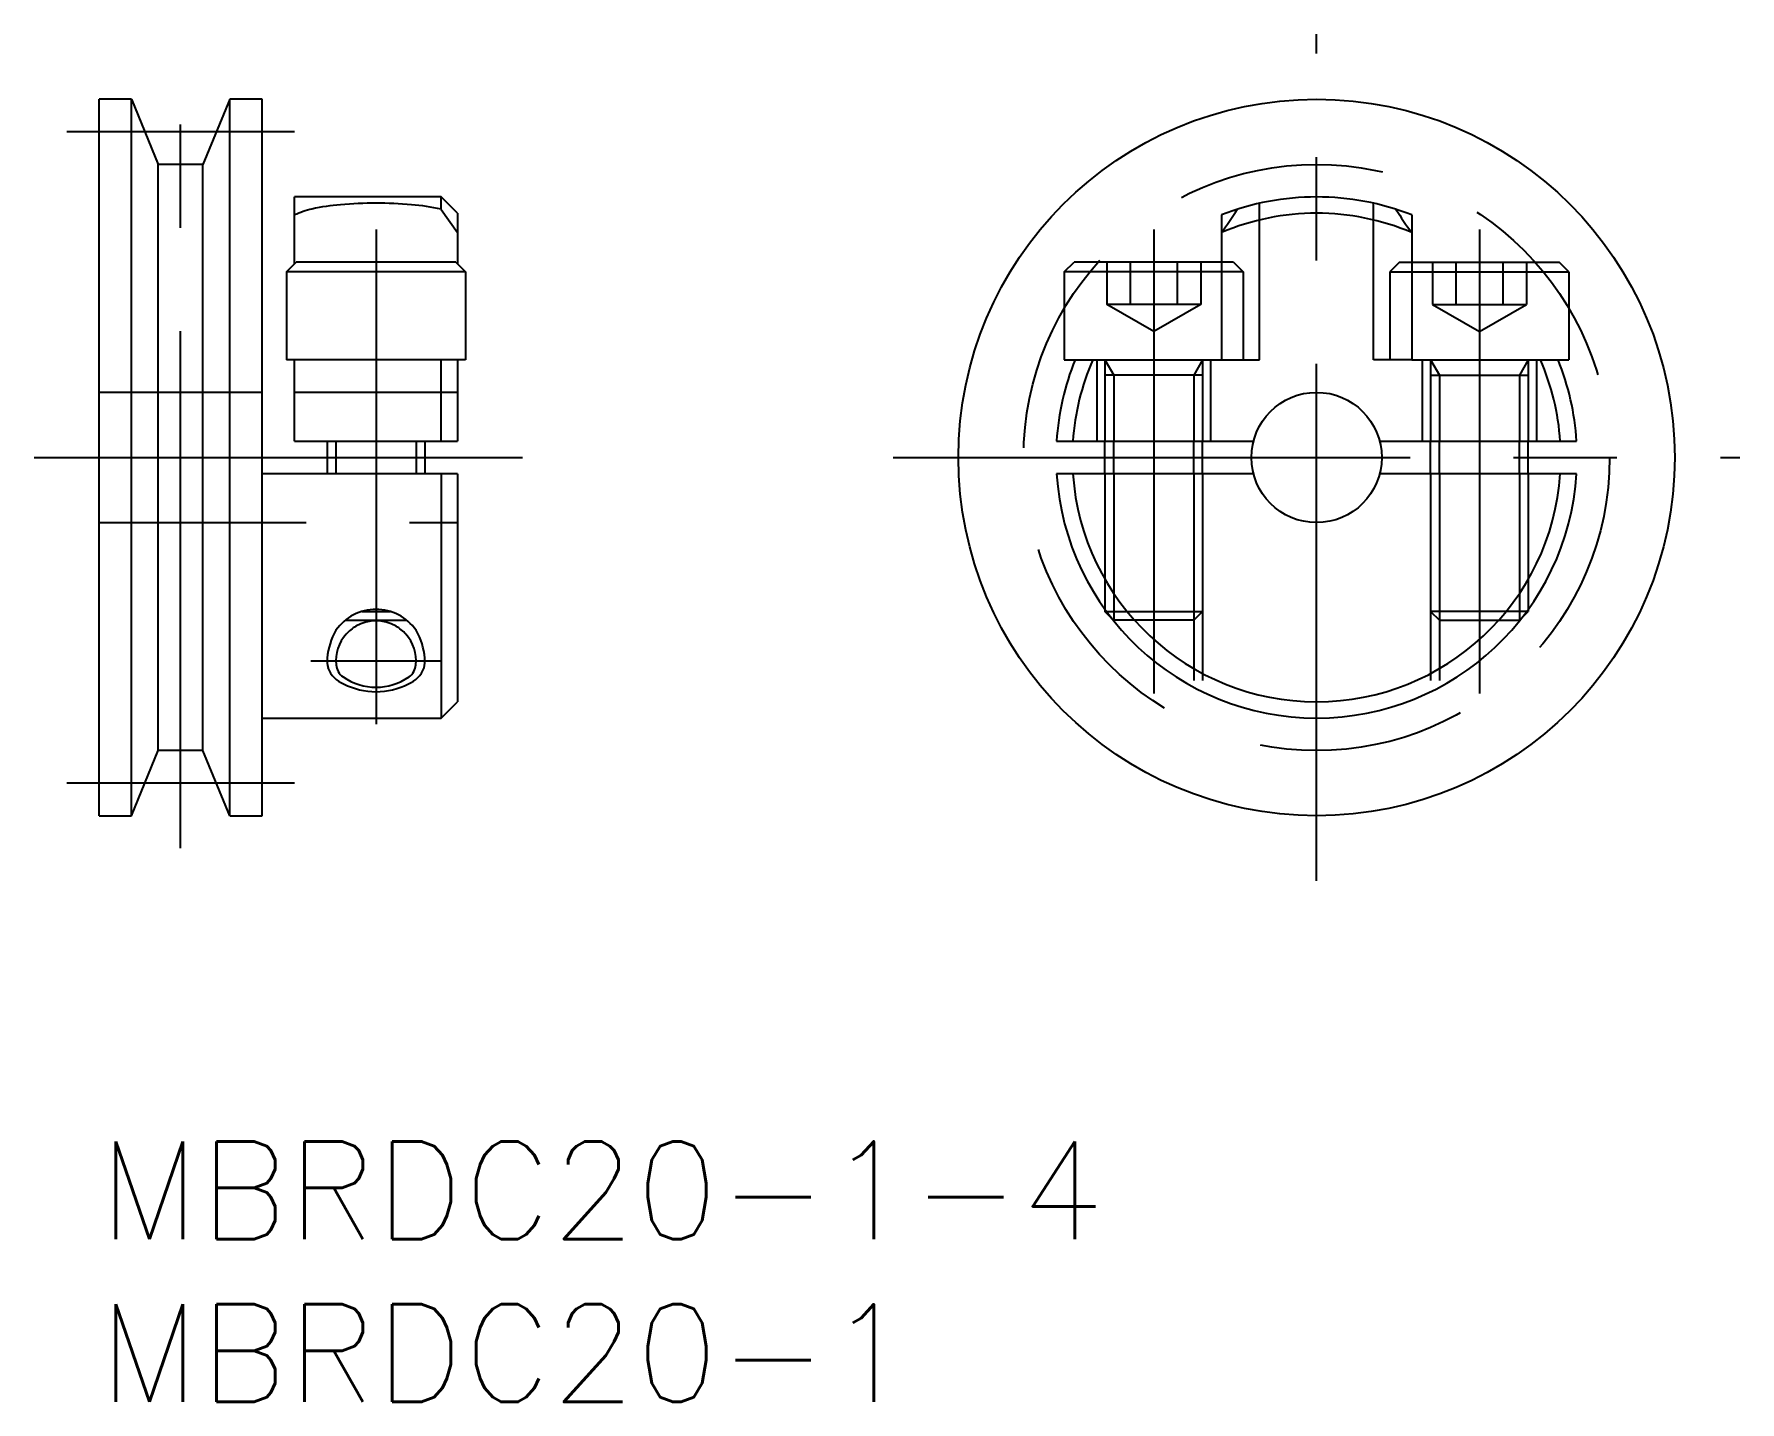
# Model space of a CAD drawing. Extents: x -2 to 50.4, y -8 to 34.
import ezdxf

# ---------------------------------------------------------------- set-up
doc = ezdxf.new("R2010")
doc.units = 0
doc.header["$LTSCALE"] = 0.5
doc.linetypes.add('CENTER', pattern=[50.8, 31.75, -6.35, 6.35, -6.35])
doc.linetypes.add('DASHED', pattern=[19.05, 12.7, -6.35])
for name, color, linetype in [('MSM_CENTER', 1, 'CENTER'), ('MSM_CONTINUOUS', 7, 'CONTINUOUS'), ('MSM_DASHED', 4, 'DASHED'), ('MSM_NARROW', 5, 'CONTINUOUS'), ('MSM_PART_NUMBER', 7, 'CONTINUOUS')]:
    doc.layers.add(name, color=color, linetype=linetype)
doc.styles.get("Standard").update_dxf_attribs({"font": 'txt.shx', "height": 3, "bigfont": 'bigfont.shx'})

# ---------------------------------------------------------------- blocks, each defined once
blk = doc.blocks.new('*U2')
at = {"layer": 'MSM_PART_NUMBER'}
blk.add_text('MBRDC20-1-4', height=3, dxfattribs=at).set_placement((0, -3))
blk = doc.blocks.new('*U3')
at = {"layer": 'MSM_PART_NUMBER'}
blk.add_text('MBRDC20-1', height=3, dxfattribs=at).set_placement((0, -8))

msp = doc.modelspace()

# ---------------------------------------------------------------- linework, layer by layer
at = {"layer": 'MSM_CENTER'}
for p, q in [((37.386, 8), (37.386, 34)), ((2.5, 9), (2.5, 33)), ((6, 31), (-1, 31)), ((8.5, 28), (8.5, 12.806)), ((32.386, 28), (32.386, 13.755)), ((42.386, 28), (42.386, 13.755)), ((-2, 21), (13, 21)), ((24.386, 21), (50.386, 21)), ((6.5, 14.755), (10.5, 14.755)), ((6, 11), (-1, 11))]:
    msp.add_line(p, q, dxfattribs=at)
at = {"layer": 'MSM_CONTINUOUS'}
for p, q in [((0.986, 32), (0, 32)), ((0, 10), (0, 32)), ((0.986, 10), (0.986, 32)), ((0.986, 32), (1.814, 30)), ((4.014, 32), (3.186, 30)), ((5, 32), (4.014, 32)), ((4.014, 10), (4.014, 32)), ((5, 10), (5, 32)), ((3.186, 30), (1.814, 30)), ((1.814, 12), (1.814, 30)), ((3.186, 12), (3.186, 30)), ((10.5, 29), (6, 29)), ((6, 26.95), (6, 29)), ((11, 28.5), (10.5, 29)), ((10.5, 28.619), (10.5, 29)), ((10.5, 28.619), (11, 27.907)), ((11, 28.5), (11, 26.95)), ((34.463, 28.447), (34.463, 24)), ((40.309, 28.447), (40.309, 24)), ((5.75, 26.7), (6.05, 27)), ((10.95, 27), (6.05, 27)), ((10.95, 27), (11.25, 26.7)), ((29.636, 26.7), (29.936, 27)), ((34.463, 27), (29.936, 27)), ((40.309, 27), (44.836, 27)), ((45.136, 26.7), (44.836, 27)), ((5.75, 26.7), (5.75, 24)), ((11.25, 26.7), (5.75, 26.7)), ((11.25, 26.7), (11.25, 24)), ((29.636, 26.7), (29.636, 24)), ((34.463, 26.7), (29.636, 26.7)), ((40.309, 26.7), (45.136, 26.7)), ((45.136, 26.7), (45.136, 24)), ((11.25, 24), (5.75, 24)), ((6, 21.5), (6, 24)), ((10.5, 21.5), (10.5, 24)), ((11, 24), (11, 21.5)), ((29.636, 24), (34.463, 24)), ((40.309, 24), (45.136, 24)), ((6, 21.5), (11, 21.5)), ((7, 21.5), (7, 20.5)), ((10, 21.5), (10, 20.5)), ((29.402, 21.5), (35.45, 21.5)), ((30.886, 20.5), (30.886, 21.5)), ((33.886, 20.5), (33.886, 21.5)), ((39.323, 21.5), (45.37, 21.5)), ((40.886, 20.5), (40.886, 21.5)), ((43.886, 20.5), (43.886, 21.5)), ((11, 20.5), (5, 20.5)), ((10.5, 20.5), (10.5, 13)), ((11, 20.5), (11, 13.5)), ((35.45, 20.5), (29.402, 20.5)), ((45.37, 20.5), (39.323, 20.5)), ((8.06, 16.271), (8.94, 16.271)), ((30.886, 16.336), (30.886, 16.271)), ((31.082, 16.074), (30.886, 16.271)), ((30.934, 16.271), (30.886, 16.271)), ((43.69, 16.074), (43.886, 16.271)), ((43.838, 16.271), (43.886, 16.271)), ((43.886, 16.336), (43.886, 16.271)), ((7.553, 16), (9.447, 16)), ((10.5, 13), (11, 13.5)), ((5, 13), (10.5, 13)), ((0.986, 10), (1.814, 12)), ((3.186, 12), (1.814, 12)), ((4.014, 10), (3.186, 12)), ((0, 10), (0.986, 10)), ((4.014, 10), (5, 10))]:
    msp.add_line(p, q, dxfattribs=at)
for radius in [11, 2]:
    msp.add_circle((37.386, 21), radius, dxfattribs=at)
for centre, radius, start, end in [((37.386, 21), 8, 68.5667, 111.4333), ((7.223, 25.704), 3.003, 103.2995, 114.0273), ((7.855, 22.931), 5.847, 94.3629, 103.0799), ((8.5, 15.568), 13.239, 85.2788, 94.7212), ((9.137, 22.86), 5.919, 76.6827, 85.6106), ((27.958, 32.856), 8.173, 322.7319, 328.7774), ((37.386, 21), 7.5, 67.0592, 112.9408), ((46.814, 32.856), 8.173, 211.2226, 217.2681), ((37.386, 21), 8, 157.9757, 176.4167), ((37.386, 21), 7.5, 156.4218, 176.1774), ((37.386, 21), 7.5, 3.8226, 23.5782), ((37.386, 21), 8, 3.5833, 22.0243), ((37.386, 21), 8, 183.5833, 356.4167), ((37.386, 21), 7.5, 183.8226, 356.1774), ((8.633, 14.57), 1.454, 120.9654, 136.3526), ((8.5, 14.748), 1.233, 60.0894, 119.9106), ((8.367, 14.57), 1.454, 43.6474, 59.0346), ((8.503, 14.755), 1.233, 138.4151, 185.4902), ((8.497, 14.755), 1.233, 354.5098, 41.5849), ((7.762, 14.665), 0.487, 183.2498, 235.5617), ((8.5, 15.713), 1.769, 235.0496, 304.9504), ((9.238, 14.665), 0.487, 304.4383, 356.7502)]:
    msp.add_arc(centre, radius, start, end, dxfattribs=at)
at = {"layer": 'MSM_DASHED'}
for p, q in [((35.636, 24), (35.636, 28.806)), ((39.136, 24), (39.136, 28.806)), ((30.943, 27), (30.943, 25.7)), ((31.664, 27), (31.664, 25.7)), ((33.108, 27), (33.108, 25.7)), ((33.829, 27), (33.829, 25.7)), ((34.836, 27), (34.463, 27)), ((34.836, 27), (35.136, 26.7)), ((39.936, 27), (39.636, 26.7)), ((39.936, 27), (40.309, 27)), ((40.943, 27), (40.943, 25.7)), ((41.664, 27), (41.664, 25.7)), ((43.108, 27), (43.108, 25.7)), ((43.829, 27), (43.829, 25.7)), ((35.136, 26.7), (34.463, 26.7)), ((35.136, 26.7), (35.136, 24)), ((39.636, 26.7), (39.636, 24)), ((39.636, 26.7), (40.309, 26.7)), ((33.829, 25.7), (30.943, 25.7)), ((32.386, 24.867), (30.943, 25.7)), ((33.829, 25.7), (32.386, 24.867)), ((40.943, 25.7), (43.829, 25.7)), ((40.943, 25.7), (42.386, 24.867)), ((42.386, 24.867), (43.829, 25.7)), ((30.636, 24), (30.636, 21.5)), ((30.886, 24), (31.157, 23.531)), ((30.886, 24), (30.886, 21.5)), ((33.886, 24), (33.616, 23.531)), ((33.886, 24), (33.886, 21.5)), ((34.136, 21.5), (34.136, 24)), ((34.463, 24), (35.636, 24)), ((40.309, 24), (39.136, 24)), ((40.636, 21.5), (40.636, 24)), ((40.886, 24), (41.157, 23.531)), ((40.886, 24), (40.886, 21.5)), ((43.886, 24), (43.616, 23.531)), ((43.886, 24), (43.886, 21.5)), ((44.136, 24), (44.136, 21.5)), ((33.886, 23.531), (30.886, 23.531)), ((31.157, 23.531), (31.157, 21.5)), ((33.616, 23.531), (33.616, 21.5)), ((40.886, 23.531), (43.886, 23.531)), ((41.157, 23.531), (41.157, 21.5)), ((43.616, 23.531), (43.616, 21.5)), ((5, 23), (0, 23)), ((11, 23), (6, 23)), ((30.886, 20.5), (30.886, 16.336)), ((31.157, 20.5), (31.157, 15.981)), ((33.616, 20.5), (33.616, 13.944)), ((33.886, 20.5), (33.886, 13.806)), ((40.886, 20.5), (40.886, 13.806)), ((41.157, 20.5), (41.157, 13.944)), ((43.616, 20.5), (43.616, 15.981)), ((43.886, 20.5), (43.886, 16.336)), ((0, 19), (11, 19)), ((30.934, 16.271), (33.886, 16.271)), ((33.886, 16.271), (33.616, 16)), ((40.886, 16.271), (41.157, 16)), ((43.838, 16.271), (40.886, 16.271)), ((31.157, 16), (31.082, 16.074)), ((33.616, 16), (31.157, 16)), ((41.157, 16), (43.616, 16)), ((43.616, 16), (43.69, 16.074))]:
    msp.add_line(p, q, dxfattribs=at)
msp.add_circle((37.386, 21), 9, dxfattribs=at)
at = {"layer": 'MSM_NARROW'}
for p, q in [((7.27, 21.5), (7.27, 20.5)), ((9.73, 21.5), (9.73, 20.5)), ((31.157, 20.5), (31.157, 21.5)), ((33.616, 20.5), (33.616, 21.5)), ((41.157, 20.5), (41.157, 21.5)), ((43.616, 20.5), (43.616, 21.5))]:
    msp.add_line(p, q, dxfattribs=at)
for centre, radius, start, end in [((8.5, 14.834), 1.502, 35.0625, 144.9375), ((8.992, 14.691), 1.994, 149.7053, 175.8118), ((8.008, 14.691), 1.994, 4.1882, 30.2947), ((7.946, 14.755), 0.946, 175.0297, 193.346), ((9.054, 14.755), 0.946, 346.654, 4.9703), ((7.869, 14.88), 0.911, 202.1688, 246.2458), ((9.131, 14.88), 0.911, 293.7542, 337.8312), ((8.5, 15.998), 2.191, 242.9106, 297.0894)]:
    msp.add_arc(centre, radius, start, end, dxfattribs=at)

# ---------------------------------------------------------------- block references
at = {"layer": 'MSM_CONTINUOUS'}
for name in ['*U2', '*U3']:
    msp.add_blockref(name, (0, 0), dxfattribs=at)

doc.saveas('drawing.dxf')
